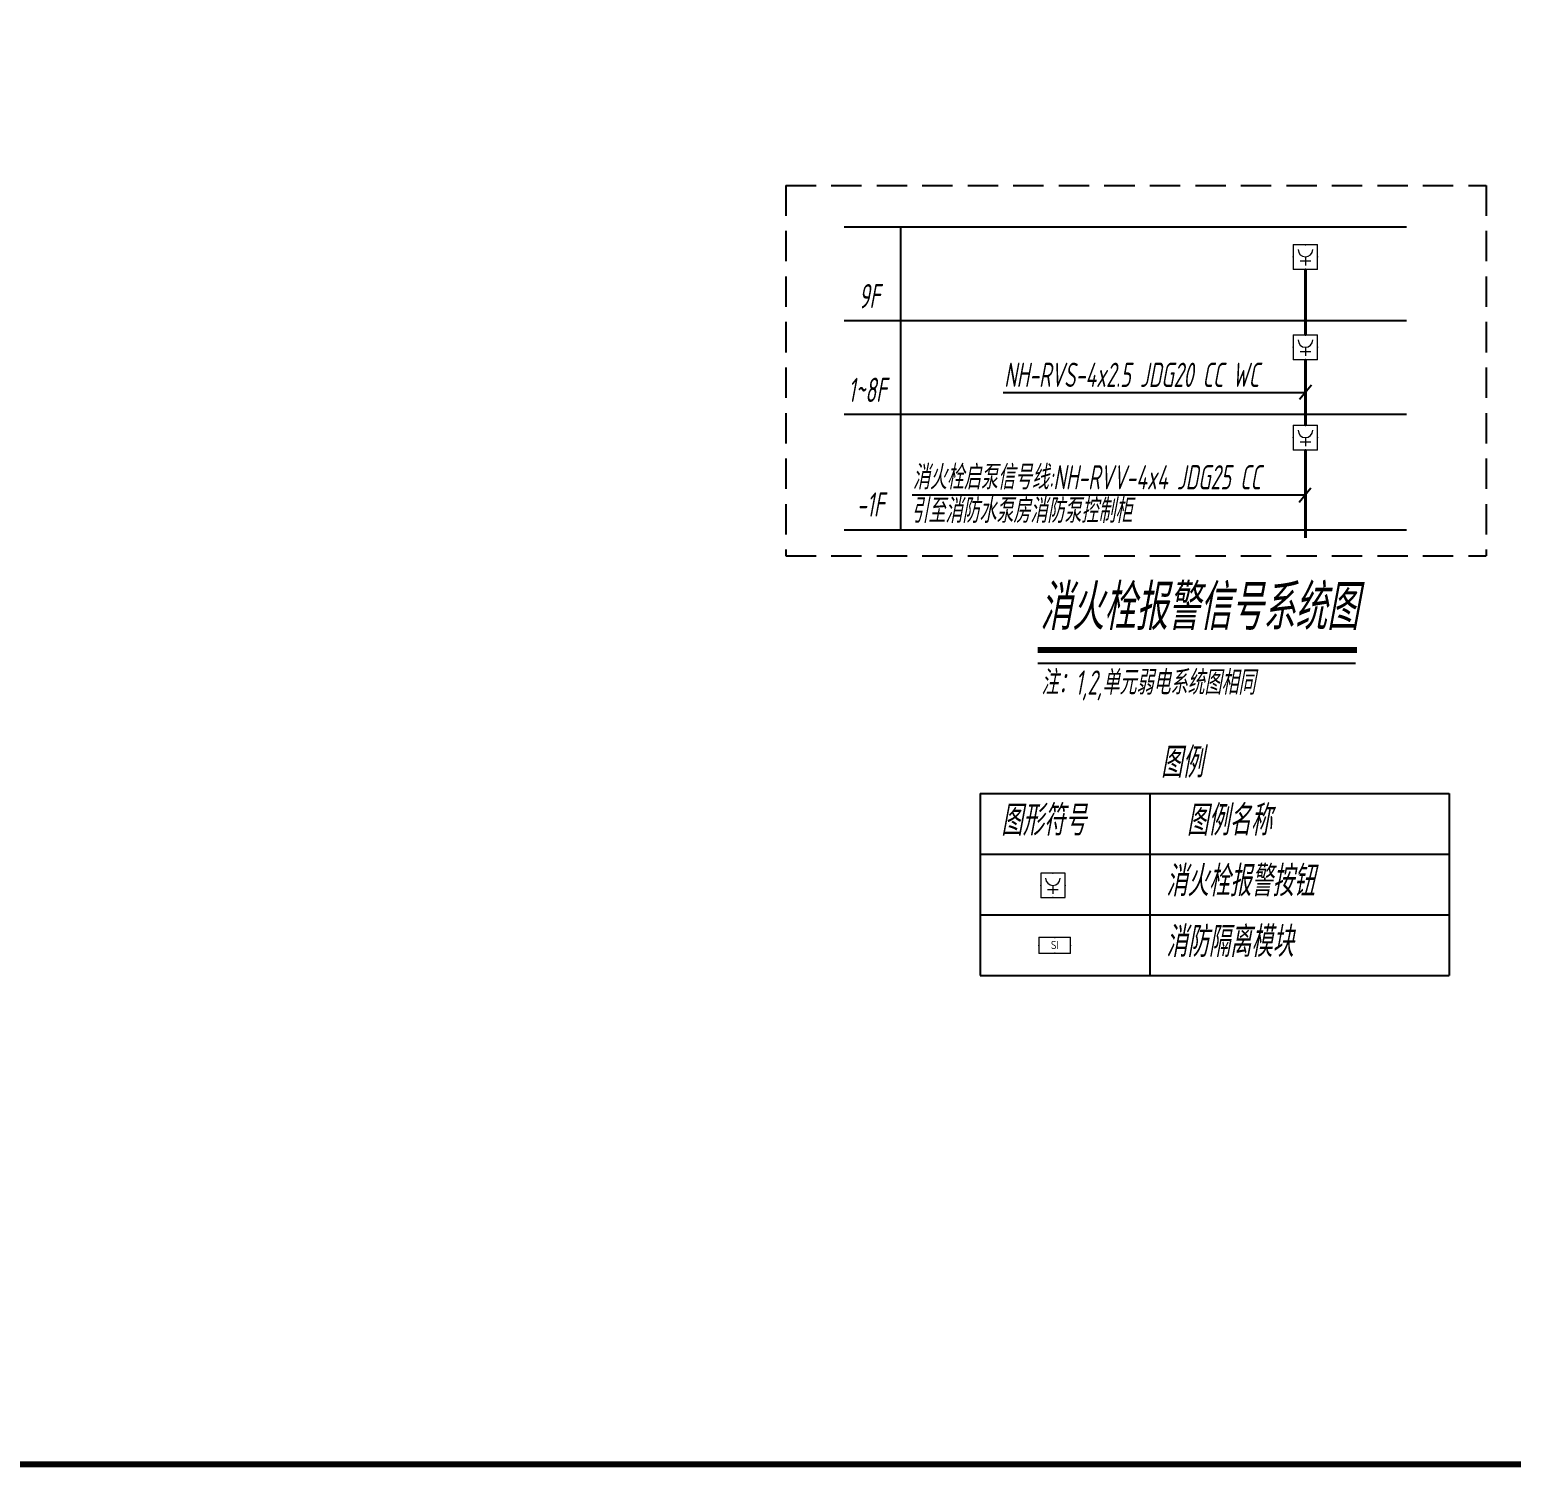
# Model space of a CAD drawing. Extents: x 3443499 to 7125205, y -1700016 to -264854.
# Drawn here: x 3718669 to 3743082, y -817720 to -794034 of the extents above; entities that cross this region are included whole.
import ezdxf
from ezdxf.enums import TextEntityAlignment as Align

# ---------------------------------------------------------------- set-up
doc = ezdxf.new("R2010")
doc.units = 0
doc.header["$LTSCALE"] = 1000
doc.header["$MEASUREMENT"] = 0
doc.linetypes.add('DASHED', pattern=[0.75, 0.5, -0.25])
doc.layers.get('0').update_dxf_attribs({"linetype": 'CONTINUOUS'})
for name, color, linetype in [('!!DIM-动力', 7, 'CONTINUOUS'), ('DIM-照明', 7, 'CONTINUOUS'), ('WIRE-SECU-1', 30, 'CONTINUOUS'), ('WIRE-通讯', 4, 'CONTINUOUS'), ('照明平面导线层', 3, 'CONTINUOUS')]:
    doc.layers.add(name, color=color, linetype=linetype)
doc.layers.add('EQUIP-消防', color=3, linetype='CONTINUOUS', lineweight=20)
doc.layers.add('图框', color=147, linetype='CONTINUOUS', lineweight=20)
doc.styles.add('HZTXT', font='gbeitc.shx', dxfattribs={"width": 0.8, "height": 400, "bigfont": 'hztxt.shx'})
doc.styles.get("Standard").update_dxf_attribs({"font": 'gbenor.shx', "bigfont": 'gbcbig.shx'})

# ---------------------------------------------------------------- blocks, each defined once
blk = doc.blocks.new('$equip$00002656')
for p, q in [((-0.5, 1), (-0.5, 0)), ((0.5, 1), (-0.5, 1)), ((0.5, 0), (0.5, 1)), ((-0.5, 0), (0.5, 0)), ((-0.219, 0.331), (0.222, 0.331)), ((0, 0.5), (0, 0.15))]:
    blk.add_line(p, q)
at = {"const_width": 0.04}
blk.add_lwpolyline([(-0.5, 1), (0.5, 1), (0.5, 0), (-0.5, 0), (-0.5, 1), (0.5, 1)], dxfattribs=at)
blk.add_arc((0, 0.8), 0.3, 180, 0)
for p in [(0, 1), (-0.5, 0.5), (0, 0), (0.5, 0.5)]:
    blk.add_point(p)
at = {"color": 7, "flags": 1}
for tag, height, p in [('A', 0.00002, (0, 0)), ('B', 0.4, (0.762, 0.292))]:
    blk.add_attdef(tag, text='', height=height, dxfattribs=at).set_placement(p, align=Align.MIDDLE_CENTER)
blk = doc.blocks.new('$equip$00002776')
for p, q in [((0.65, 0.65), (-0.65, 0.65)), ((-0.65, 0.65), (-0.65, 0)), ((0.65, 0), (0.65, 0.65)), ((-0.65, 0), (0.65, 0))]:
    blk.add_line(p, q)
at = {"const_width": 0.04}
blk.add_lwpolyline([(-0.65, 0.65), (-0.65, 0), (0.65, 0), (0.65, 0.65), (-0.65, 0.65), (-0.65, 0)], dxfattribs=at)
for p in [(0, 0.65), (-0.65, 0.325), (0, 0), (0.65, 0.325)]:
    blk.add_point(p)
at = {"color": 7}
blk.add_attdef('$TEXT$', text='', height=0.34, dxfattribs=at).set_placement((0.006, 0.343), align=Align.MIDDLE_CENTER)
at = {"color": 7, "flags": 1}
for tag, height, p in [('A', 0.00002, (0, 0)), ('B', 0.4, (0.905, 0.246))]:
    blk.add_attdef(tag, text='', height=height, dxfattribs=at).set_placement(p, align=Align.MIDDLE_CENTER)

msp = doc.modelspace()

# ---------------------------------------------------------------- linework, layer by layer
at = {"layer": '!!DIM-动力'}
for p, q in [((3732087, -797280.2), (3741352.6, -797280.2)), ((3732087, -798824.1), (3741352.6, -798824.1)), ((3739786.8, -799893), (3739591.9, -800128.9)), ((3732087, -800367.9), (3741352.6, -800367.9)), ((3739778.8, -801590.7), (3739583.9, -801826.6)), ((3732087, -802276.5), (3741352.6, -802276.5))]:
    msp.add_line(p, q, dxfattribs=at)
for points in [[(3734712, -800010.9), (3739689.3, -800010.9)], [(3733209.6, -801699.1), (3739689.3, -801699.1)]]:
    msp.add_lwpolyline(points, dxfattribs=at)
at = {"layer": 'DIM-照明', "color": 253, "linetype": 'DASHED'}
for p, q in [((3731126, -796600.4), (3731126, -802700.7)), ((3731126, -796600.4), (3742668.1, -796600.4)), ((3742668.1, -796600.4), (3742668.1, -802700.7)), ((3731126, -802700.7), (3742668.1, -802700.7))]:
    msp.add_line(p, q, dxfattribs=at)
at = {"layer": 'DIM-照明'}
for p, q in [((3733019.6, -797280.2), (3733019.6, -802276.5)), ((3734328.8, -806616.4), (3734328.8, -809616.4)), ((3734328.8, -806616.4), (3742059.8, -806616.4)), ((3737123.4, -806616.4), (3737123.4, -809616.4)), ((3742059.8, -806616.4), (3742059.8, -809616.4)), ((3734328.8, -807616.4), (3742059.8, -807616.4)), ((3734328.8, -808616.4), (3742059.8, -808616.4)), ((3734328.8, -809616.4), (3742059.8, -809616.4))]:
    msp.add_line(p, q, dxfattribs=at)
at = {"layer": 'WIRE-SECU-1', "color": 7}
msp.add_line((3735279.1, -804468.7, 959.7), (3740512.8, -804468.7, 959.7), dxfattribs=at)
at = {"layer": 'WIRE-SECU-1', "color": 7, "const_width": 98.5, "elevation": 959.7}
msp.add_lwpolyline([(3735277.9, -804253), (3740536.9, -804253)], dxfattribs=at)
at = {"layer": 'WIRE-通讯', "linetype": 'Continuous', "const_width": 50}
for points in [[(3739689.3, -799066.5), (3739689.3, -797977.7)], [(3739689.3, -800555.3), (3739689.3, -799466.5)], [(3739689.3, -802408.7), (3739689.3, -802408.7), (3739689.3, -800955.3)]]:
    msp.add_lwpolyline(points, dxfattribs=at)
at = {"layer": '图框', "const_width": 100}
msp.add_lwpolyline([(3759106.7, -817670.3), (3759106.7, -760270.3), (3678506.7, -760270.3), (3678506.7, -817670.3)], close=True, dxfattribs=at)

# ---------------------------------------------------------------- block references
at = {"layer": 'EQUIP-消防', "linetype": 'ByBlock', "ltscale": 0.5, "xscale": 400, "yscale": 400, "zscale": 400}
for p in [(3739689.3, -797977.7), (3739689.3, -799466.5), (3739689.3, -800955.3), (3735528.1, -808333.5)]:
    msp.add_blockref('$equip$00002656', p, dxfattribs=at)
at = {"layer": 'EQUIP-消防', "xscale": 400, "yscale": 400, "zscale": 400}
msp.add_blockref('$equip$00002776', (3735558.4, -809251.1), dxfattribs=at).add_auto_attribs({'$TEXT$': 'SI'})

# ---------------------------------------------------------------- texts
at = {"layer": 'DIM-照明', "style": 'HZTXT', "width": 0.7}
for s, height, p in [('9F', 400, (3732329.3, -798624.7)), ('NH-RVS-4x2.5 JDG20 CC WC', 400, (3734725.6, -799920.5, 959.7)), ('1~8F', 400, (3732153, -800168.6)), ('消火栓启泵信号线:NH-RVV-4x4 JDG25 CC', 400, (3733217.6, -801608.7, 959.7)), ('-1F', 400, (3732296.1, -802057.8)), ('引至消防水泵房消防泵控制柜', 400, (3733193, -802160.2, 959.7)), ('图例', 500, (3737306.5, -806357.8)), ('图形符号', 500, (3734673.5, -807310.9)), ('图例名称', 500, (3737733.2, -807310.9)), ('消火栓报警按钮', 500, (3737391.7, -808310.9)), ('消防隔离模块', 500, (3737391.7, -809310.9))]:
    msp.add_text(s, height=height, dxfattribs=at).set_placement(p)
at = {"layer": 'DIM-照明', "color": 7, "style": 'HZTXT', "width": 0.7}
msp.add_text('消火栓报警信号系统图', height=750, dxfattribs=at).set_placement((3735312.1, -803924.5, 959.7))
at = {"layer": '照明平面导线层', "color": 7, "style": 'HZTXT', "width": 0.7}
msp.add_text('注：1,2,单元弱电系统图相同', height=400, dxfattribs=at).set_placement((3735336.4, -804990.6, 65482.4))

doc.saveas('drawing.dxf')
